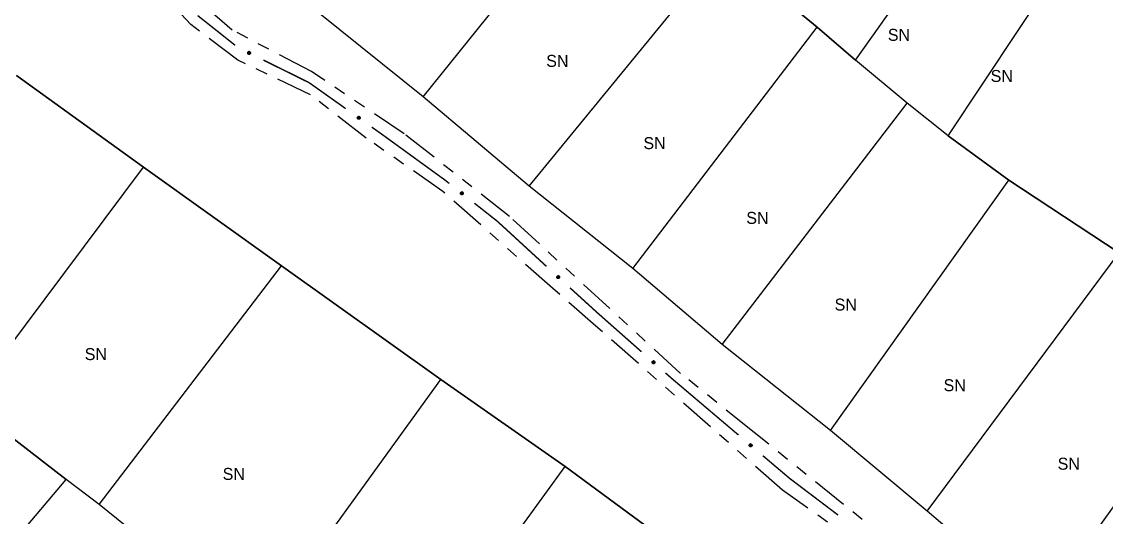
# Model space of a CAD drawing. Extents: x 207981 to 210201, y 4876477 to 4878908.
# Drawn here: x 209509.3 to 209645, y 4877501.6 to 4877563.7 of the extents above; entities that cross this region are included whole.
import ezdxf
from ezdxf.enums import TextEntityAlignment as Align

# ---------------------------------------------------------------- set-up
doc = ezdxf.new("R2010")
doc.units = 0
doc.header["$LTSCALE"] = 1.5
doc.header["$MEASUREMENT"] = 0
doc.linetypes.add('TRACO_25', pattern=[8, 3, -1, 1, -1, 1, -1])
for name, color, linetype in [('CD_MALHA_LOTES', 7, 'CONTINUOUS'), ('RU-QUADRA', 210, 'CONTINUOUS'), ('SV-EIXO-RUA-N-PAV', 6, 'CONTINUOUS'), ('SV-RUA-NAO-PAV', 7, 'CONTINUOUS'), ('Th_NmrPort', 1, 'CONTINUOUS')]:
    doc.layers.add(name, color=color, linetype=linetype)

msp = doc.modelspace()

# ---------------------------------------------------------------- linework, layer by layer
at = {"layer": 'CD_MALHA_LOTES', "linetype": 'Continuous', "flags": 128}
for points in [[(209559.49694, 4877554.305177), (209583.409555, 4877584.023168)], [(209613.611328, 4877558.866543), (209627.710095, 4877578.770686)], [(209572.766368, 4877543.109097), (209597.093654, 4877572.827088)], [(209625.222078, 4877549.398253), (209638.353283, 4877569.233285)], [(209608.842627, 4877563.01324), (209601.931466, 4877568.680392)], [(209559.49694, 4877554.305177), (209546.573069, 4877564.671918)], [(209585.75935, 4877532.811468), (209608.842627, 4877563.01324)], [(209613.611328, 4877558.866543), (209608.842627, 4877563.01324)], [(209620.107819, 4877553.475838), (209613.611328, 4877558.866543)], [(209508.618672, 4877556.965503), (209524.491978, 4877545.498095)], [(209572.766368, 4877543.109097), (209559.49694, 4877554.305177)], [(209596.95543, 4877523.274066), (209620.107819, 4877553.475838)], [(209625.222078, 4877549.398253), (209620.107819, 4877553.475838)], [(209632.824354, 4877543.869325), (209625.222078, 4877549.398253)], [(209502.281421, 4877515.803546), (209524.491978, 4877545.498095)], [(209524.491978, 4877545.498095), (209541.753444, 4877533.125366)], [(209610.501305, 4877512.492655), (209632.824354, 4877543.869325)], [(209646.646676, 4877534.746593), (209632.824354, 4877543.869325)], [(209585.75935, 4877532.811468), (209572.766368, 4877543.109097)], [(209622.595837, 4877502.402361), (209646.646676, 4877534.746593)], [(209518.939339, 4877503.249752), (209541.753444, 4877533.125366)], [(209541.753444, 4877533.125366), (209561.730875, 4877518.881639)], [(209596.95543, 4877523.274066), (209585.75935, 4877532.811468)], [(209610.501305, 4877512.492655), (209596.95543, 4877523.274066)], [(209636.832828, 4877490.307829), (209661.160113, 4877524.103405)], [(209539.218543, 4877487.738575), (209561.730875, 4877518.881639)], [(209561.730875, 4877518.881639), (209577.302407, 4877508.01778)], [(209514.835214, 4877506.388201), (209507.230512, 4877512.242614)], [(209622.595837, 4877502.402361), (209610.501305, 4877512.492655)], [(209554.367592, 4877476.452232), (209577.302407, 4877508.01778)], [(209577.302407, 4877508.01778), (209594.382808, 4877495.403632)], [(209494.193881, 4877482.004871), (209514.835214, 4877506.388201)], [(209518.939339, 4877503.249752), (209514.835214, 4877506.388201)], [(209522.198497, 4877500.594142), (209518.939339, 4877503.249752)], [(209636.832828, 4877490.307829), (209622.595837, 4877502.402361)]]:
    msp.add_lwpolyline(points, dxfattribs=at)
at = {"layer": 'RU-QUADRA', "linetype": 'Continuous'}
for points in [[(209636.832828, 4877490.307829), (209622.595837, 4877502.402361), (209610.501305, 4877512.492655), (209596.95543, 4877523.274066), (209585.75935, 4877532.811468), (209572.766368, 4877543.109097), (209559.49694, 4877554.305177), (209546.573069, 4877564.671918), (209533.027194, 4877576.35178), (209505.244328, 4877599.849726), (209517.407971, 4877611.460476), (209530.953846, 4877624.384347)], [(209601.931466, 4877568.680392), (209608.842627, 4877563.01324)], [(209608.842627, 4877563.01324), (209613.611328, 4877558.866543)], [(209620.107819, 4877553.475838), (209613.611328, 4877558.866543)], [(209625.222078, 4877549.398253), (209620.107819, 4877553.475838)], [(209625.222078, 4877549.398253), (209632.824354, 4877543.869325)], [(209632.824354, 4877543.869325), (209646.646676, 4877534.746593)], [(209507.230512, 4877512.242614), (209514.835214, 4877506.388201)], [(209518.939339, 4877503.249752), (209514.835214, 4877506.388201)], [(209522.198497, 4877500.594142), (209518.939339, 4877503.249752)]]:
    msp.add_lwpolyline(points, dxfattribs=at)
at = {"layer": 'RU-QUADRA', "linetype": 'Continuous', "flags": 128}
msp.add_lwpolyline([(209594.382808, 4877495.403632), (209577.302407, 4877508.01778), (209561.730875, 4877518.881639), (209541.753444, 4877533.125366), (209524.491978, 4877545.498095), (209508.618672, 4877556.965503)], dxfattribs=at)
at = {"layer": 'SV-EIXO-RUA-N-PAV', "const_width": 0.18}
for points in [[(209535.969528, 4877560.743624), (209531.270169, 4877564.474043)], [(209545.208843, 4877556.07546), (209539.505559, 4877558.892744)], [(209545.729902, 4877555.705871), (209545.208843, 4877556.07546)], [(209549.80816, 4877552.813154), (209545.729902, 4877555.705871)], [(209554.422149, 4877549.54044), (209553.070766, 4877550.498979)], [(209554.69986, 4877549.338814), (209554.422149, 4877549.54044)], [(209562.242746, 4877543.862472), (209554.69986, 4877549.338814)], [(209562.776166, 4877543.442732), (209562.242746, 4877543.862472)], [(209568.777766, 4877538.720162), (209565.919651, 4877540.96917)], [(209569.045174, 4877538.474494), (209568.777766, 4877538.720162)], [(209574.936439, 4877533.062194), (209569.045174, 4877538.474494)], [(209581.365714, 4877527.203529), (209577.892096, 4877530.367002)], [(209581.591821, 4877527.003713), (209581.365714, 4877527.203529)], [(209586.837124, 4877522.368328), (209581.591821, 4877527.003713)], [(209590.57902, 4877519.061537), (209589.834441, 4877519.719537)], [(209590.583855, 4877519.057438), (209590.57902, 4877519.061537)], [(209598.974182, 4877511.9439), (209590.583855, 4877519.057438)], [(209605.363163, 4877506.527155), (209602.025209, 4877509.357159)], [(209605.860363, 4877506.150384), (209605.363163, 4877506.527155)], [(209611.439445, 4877501.922636), (209605.860363, 4877506.150384)]]:
    msp.add_lwpolyline(points, dxfattribs=at)
at = {"layer": 'SV-EIXO-RUA-N-PAV'}
for points in [[(209537.792472, 4877559.616189), (209537.746376, 4877559.599845), (209537.703416, 4877559.595223), (209537.666476, 4877559.601681), (209537.635321, 4877559.6159), (209537.605086, 4877559.634036), (209537.578638, 4877559.659047), (209537.555431, 4877559.693308), (209537.538711, 4877559.739434), (209537.536869, 4877559.783753), (209537.541263, 4877559.820307), (209537.554219, 4877559.853648), (209537.572329, 4877559.882724), (209537.599217, 4877559.909338), (209537.634167, 4877559.932516), (209537.680955, 4877559.948207), (209537.723103, 4877559.952449), (209537.758669, 4877559.945264), (209537.792105, 4877559.932027), (209537.82275, 4877559.913141), (209537.848571, 4877559.888441), (209537.871844, 4877559.85321), (209537.886719, 4877559.806825), (209537.89143, 4877559.764836), (209537.884747, 4877559.729178), (209537.870973, 4877559.696554), (209537.853152, 4877559.666008), (209537.829117, 4877559.638374), (209537.792472, 4877559.616189)], [(209551.492969, 4877551.483154), (209551.444874, 4877551.474271), (209551.401723, 4877551.476472), (209551.36626, 4877551.488667), (209551.337733, 4877551.507614), (209551.310732, 4877551.530285), (209551.288551, 4877551.559148), (209551.27103, 4877551.596636), (209551.261781, 4877551.644819), (209551.266941, 4877551.688876), (209551.277036, 4877551.724282), (209551.29508, 4877551.755166), (209551.317543, 4877551.781028), (209551.348287, 4877551.803076), (209551.38645, 4877551.820462), (209551.435126, 4877551.828589), (209551.477416, 4877551.826142), (209551.511407, 4877551.813446), (209551.542341, 4877551.795109), (209551.56963, 4877551.771633), (209551.591239, 4877551.743175), (209551.608674, 4877551.704718), (209551.61606, 4877551.65657), (209551.6141, 4877551.614363), (209551.601885, 4877551.580202), (209551.583146, 4877551.550154), (209551.560737, 4877551.522795), (209551.532651, 4877551.499291), (209551.492969, 4877551.483154)], [(209564.39275, 4877542.030591), (209564.344273, 4877542.024112), (209564.301284, 4877542.028456), (209564.266472, 4877542.042399), (209564.238922, 4877542.062741), (209564.213082, 4877542.086727), (209564.192364, 4877542.116657), (209564.176728, 4877542.15497), (209564.169887, 4877542.203554), (209564.177232, 4877542.247299), (209564.189075, 4877542.28216), (209564.208633, 4877542.312109), (209564.232355, 4877542.336821), (209564.264156, 4877542.357313), (209564.303137, 4877542.372779), (209564.352157, 4877542.378476), (209564.394273, 4877542.373928), (209564.42759, 4877542.359558), (209564.457574, 4877542.339705), (209564.483662, 4877542.314902), (209564.503829, 4877542.285404), (209564.519331, 4877542.246128), (209564.524312, 4877542.197671), (209564.520256, 4877542.155614), (209564.506357, 4877542.122103), (209564.486147, 4877542.093024), (209564.462405, 4877542.066814), (209564.433185, 4877542.044735), (209564.39275, 4877542.030591)], [(209576.445519, 4877531.53553), (209576.396702, 4877531.532555), (209576.354137, 4877531.539981), (209576.320418, 4877531.556393), (209576.294403, 4877531.578664), (209576.270355, 4877531.604447), (209576.251845, 4877531.63579), (209576.239006, 4877531.675129), (209576.235678, 4877531.724079), (209576.246151, 4877531.767183), (209576.260472, 4877531.801101), (209576.282134, 4877531.829565), (209576.307572, 4877531.852507), (209576.340766, 4877531.870657), (209576.380759, 4877531.883279), (209576.430061, 4877531.885434), (209576.47174, 4877531.877868), (209576.503938, 4877531.861137), (209576.532415, 4877531.839179), (209576.556651, 4877531.812563), (209576.574644, 4877531.78169), (209576.587279, 4877531.741401), (209576.588761, 4877531.692712), (209576.58169, 4877531.651055), (209576.565416, 4877531.618631), (209576.543166, 4877531.591082), (209576.5176, 4877531.566647), (209576.486867, 4877531.546728), (209576.445519, 4877531.53553)], [(209588.370552, 4877520.866301), (209588.321784, 4877520.862597), (209588.279112, 4877520.869385), (209588.245152, 4877520.885291), (209588.218807, 4877520.907171), (209588.194376, 4877520.932591), (209588.175399, 4877520.963654), (209588.161974, 4877521.002796), (209588.157914, 4877521.051691), (209588.167741, 4877521.094947), (209588.181553, 4877521.129075), (209588.202787, 4877521.15786), (209588.227879, 4877521.181179), (209588.260798, 4877521.199825), (209588.300597, 4877521.213043), (209588.349862, 4877521.215935), (209588.39165, 4877521.208993), (209588.424094, 4877521.192746), (209588.452897, 4877521.171216), (209588.477528, 4877521.144965), (209588.49598, 4877521.114365), (209588.509217, 4877521.074269), (209588.511427, 4877521.025607), (209588.504979, 4877520.98385), (209588.489192, 4877520.951186), (209588.467357, 4877520.923307), (209588.442158, 4877520.898493), (209588.411727, 4877520.878117), (209588.370552, 4877520.866301)], [(209600.538101, 4877510.473649), (209600.48942, 4877510.468944), (209600.446618, 4877510.474856), (209600.412339, 4877510.490061), (209600.385551, 4877510.511396), (209600.360603, 4877510.53631), (209600.340993, 4877510.566977), (209600.326767, 4877510.605836), (209600.321705, 4877510.654637), (209600.330643, 4877510.698085), (209600.343752, 4877510.73249), (209600.364391, 4877510.761704), (209600.388999, 4877510.785533), (209600.421528, 4877510.80485), (209600.461048, 4877510.818882), (209600.510243, 4877510.822784), (209600.552165, 4877510.816701), (209600.584935, 4877510.801123), (209600.614174, 4877510.780188), (209600.639338, 4877510.754448), (209600.658414, 4877510.724234), (209600.672471, 4877510.684418), (209600.675679, 4877510.635811), (209600.670089, 4877510.59393), (209600.654975, 4877510.56095), (209600.633717, 4877510.532628), (209600.609033, 4877510.507303), (209600.579026, 4877510.486306), (209600.538101, 4877510.473649)]]:
    msp.add_lwpolyline(points, close=True, dxfattribs=at)
for points in [[(209537.853152, 4877559.666008), (209537.536869, 4877559.783753)], [(209537.829117, 4877559.638374), (209537.538711, 4877559.739434)], [(209537.870973, 4877559.696554), (209537.541263, 4877559.820307)], [(209537.836956, 4877559.654413), (209537.541704, 4877559.759168)], [(209537.858182, 4877559.681976), (209537.542736, 4877559.798228)], [(209537.875722, 4877559.714403), (209537.550474, 4877559.838542)], [(209537.810837, 4877559.629267), (209537.551064, 4877559.716496)], [(209537.884747, 4877559.729178), (209537.554219, 4877559.853648)], [(209537.792472, 4877559.616189), (209537.555431, 4877559.693308)], [(209537.885317, 4877559.749233), (209537.566202, 4877559.867299)], [(209537.89143, 4877559.764836), (209537.572329, 4877559.882724)], [(209537.767001, 4877559.608307), (209537.573852, 4877559.673279)], [(209537.746376, 4877559.599845), (209537.578638, 4877559.659047)], [(209537.887573, 4877559.787689), (209537.590478, 4877559.894877)], [(209537.886719, 4877559.806825), (209537.599217, 4877559.909338)], [(209537.721898, 4877559.597104), (209537.600236, 4877559.643505)], [(209537.703416, 4877559.595223), (209537.605086, 4877559.634036)], [(209537.875162, 4877559.830346), (209537.619648, 4877559.920038)], [(209537.871844, 4877559.85321), (209537.634167, 4877559.932516)], [(209537.854217, 4877559.871131), (209537.664722, 4877559.937342)], [(209537.848571, 4877559.888441), (209537.680955, 4877559.948207)], [(209537.831488, 4877559.902144), (209537.707998, 4877559.947925)], [(209537.82275, 4877559.913141), (209537.723103, 4877559.952449)], [(209551.532651, 4877551.499291), (209551.261781, 4877551.644819)], [(209551.560737, 4877551.522795), (209551.266941, 4877551.688876)], [(209551.542917, 4877551.513895), (209551.267844, 4877551.663836)], [(209551.513165, 4877551.493176), (209551.270368, 4877551.620223)], [(209551.492969, 4877551.483154), (209551.27103, 4877551.596636)], [(209551.568218, 4877551.537772), (209551.275014, 4877551.702247)], [(209551.583146, 4877551.550154), (209551.277036, 4877551.724282)], [(209551.466575, 4877551.47938), (209551.286066, 4877551.573957)], [(209551.444874, 4877551.474271), (209551.288551, 4877551.559148)], [(209551.590646, 4877551.567033), (209551.289004, 4877551.740838)], [(209551.601885, 4877551.580202), (209551.29508, 4877551.755166)], [(209551.42027, 4877551.47542), (209551.307433, 4877551.540399)], [(209551.605606, 4877551.599918), (209551.309063, 4877551.76676)], [(209551.401723, 4877551.476472), (209551.310732, 4877551.530285)], [(209551.6141, 4877551.614363), (209551.317543, 4877551.781028)], [(209551.613889, 4877551.637539), (209551.33738, 4877551.790172)], [(209551.61606, 4877551.65657), (209551.348287, 4877551.803076)], [(209551.60835, 4877551.681618), (209551.370148, 4877551.810425)], [(209551.608674, 4877551.704718), (209551.38645, 4877551.820462)], [(209551.594088, 4877551.725192), (209551.417384, 4877551.820416)], [(209551.591239, 4877551.743175), (209551.435126, 4877551.828589)], [(209551.576527, 4877551.759397), (209551.461787, 4877551.824053)], [(209551.56963, 4877551.771633), (209551.477416, 4877551.826142)], [(209564.433185, 4877542.044735), (209564.169887, 4877542.203554)], [(209564.39275, 4877542.030591), (209564.176728, 4877542.15497)], [(209564.444165, 4877542.058811), (209564.176889, 4877542.222246)], [(209564.462405, 4877542.066814), (209564.177232, 4877542.247299)], [(209564.413419, 4877542.039596), (209564.177241, 4877542.178561)], [(209564.470622, 4877542.0814), (209564.18596, 4877542.260252)], [(209564.486147, 4877542.093024), (209564.189075, 4877542.28216)], [(209564.366201, 4877542.028135), (209564.190619, 4877542.131572)], [(209564.344273, 4877542.024112), (209564.192364, 4877542.116657)], [(209564.494477, 4877542.109509), (209564.201852, 4877542.2981)], [(209564.506357, 4877542.122103), (209564.208633, 4877542.312109)], [(209564.319756, 4877542.026482), (209564.21029, 4877542.096993)], [(209564.301284, 4877542.028456), (209564.213082, 4877542.086727)], [(209564.511055, 4877542.141609), (209564.223176, 4877542.322993)], [(209564.520256, 4877542.155614), (209564.232355, 4877542.336821)], [(209564.521198, 4877542.178772), (209564.252621, 4877542.344967)], [(209564.524312, 4877542.197671), (209564.264156, 4877542.357313)], [(209564.517858, 4877542.223072), (209564.286356, 4877542.363566)], [(209564.519331, 4877542.246128), (209564.303137, 4877542.372779)], [(209564.505781, 4877542.267301), (209564.334031, 4877542.371195)], [(209564.503829, 4877542.285404), (209564.352157, 4877542.378476)], [(209564.489942, 4877542.302337), (209564.378559, 4877542.372619)], [(209564.483662, 4877542.314902), (209564.394273, 4877542.373928)], [(209576.486867, 4877531.546728), (209576.235678, 4877531.724079)], [(209576.445519, 4877531.53553), (209576.239006, 4877531.675129)], [(209576.466782, 4877531.543025), (209576.241215, 4877531.698622)], [(209576.498831, 4877531.559977), (209576.244007, 4877531.742219)], [(209576.5176, 4877531.566647), (209576.246151, 4877531.767183)], [(209576.418862, 4877531.53499), (209576.251177, 4877531.650792)], [(209576.396702, 4877531.532555), (209576.251845, 4877531.63579)], [(209576.526845, 4877531.580605), (209576.255789, 4877531.779474)], [(209576.543166, 4877531.591082), (209576.260472, 4877531.801101)], [(209576.372419, 4877531.536684), (209576.268309, 4877531.614887)], [(209576.354137, 4877531.539981), (209576.270355, 4877531.604447)], [(209576.552661, 4877531.606925), (209576.274363, 4877531.816081)], [(209576.565416, 4877531.618631), (209576.282134, 4877531.829565)], [(209576.571505, 4877531.637749), (209576.297422, 4877531.839374)], [(209576.58169, 4877531.651055), (209576.307572, 4877531.852507)], [(209576.584295, 4877531.674085), (209576.328372, 4877531.859173)], [(209576.588761, 4877531.692712), (209576.340766, 4877531.870657)], [(209576.584151, 4877531.718511), (209576.363357, 4877531.875297)], [(209576.587279, 4877531.741401), (209576.380759, 4877531.883279)], [(209576.575288, 4877531.763495), (209576.411458, 4877531.879476)], [(209576.574644, 4877531.78169), (209576.430061, 4877531.885434)], [(209576.562011, 4877531.799579), (209576.455973, 4877531.877693)], [(209576.556651, 4877531.812563), (209576.47174, 4877531.877868)], [(209588.411727, 4877520.878117), (209588.157914, 4877521.051691)], [(209588.370552, 4877520.866301), (209588.161974, 4877521.002796)], [(209588.3917, 4877520.874113), (209588.163831, 4877521.02632)], [(209588.423492, 4877520.891543), (209588.165971, 4877521.069953)], [(209588.442158, 4877520.898493), (209588.167741, 4877521.094947)], [(209588.343905, 4877520.865363), (209588.174507, 4877520.978644)], [(209588.321784, 4877520.862597), (209588.175399, 4877520.963654)], [(209588.451194, 4877520.912587), (209588.177194, 4877521.107381)], [(209588.467357, 4877520.923307), (209588.181553, 4877521.129075)], [(209588.297442, 4877520.866361), (209588.192175, 4877520.943)], [(209588.279112, 4877520.869385), (209588.194376, 4877520.932591)], [(209588.476613, 4877520.93929), (209588.195218, 4877521.144261)], [(209588.489192, 4877520.951186), (209588.202787, 4877521.15786)], [(209588.494994, 4877520.970392), (209588.217927, 4877521.167897)], [(209588.504979, 4877520.98385), (209588.227879, 4877521.181179)], [(209588.50724, 4877521.006916), (209588.248577, 4877521.188156)], [(209588.511427, 4877521.025607), (209588.260798, 4877521.199825)], [(209588.506432, 4877521.051335), (209588.283318, 4877521.204801)], [(209588.509217, 4877521.074269), (209588.300597, 4877521.213043)], [(209588.496896, 4877521.096181), (209588.33135, 4877521.209699)], [(209588.49598, 4877521.114365), (209588.349862, 4877521.215935)], [(209588.483081, 4877521.132063), (209588.375887, 4877521.208582)], [(209588.477528, 4877521.144965), (209588.39165, 4877521.208993)], [(209600.633717, 4877510.532628), (209600.343752, 4877510.73249)], [(209600.642643, 4877510.548798), (209600.357102, 4877510.747953)], [(209600.654975, 4877510.56095), (209600.364391, 4877510.761704)], [(209600.660382, 4877510.580271), (209600.379321, 4877510.77205)], [(209600.670089, 4877510.59393), (209600.388999, 4877510.785533)], [(209600.671876, 4877510.617038), (209600.40955, 4877510.792933)], [(209600.675679, 4877510.635811), (209600.421528, 4877510.80485)], [(209600.670157, 4877510.661431), (209600.443941, 4877510.810288)], [(209600.672471, 4877510.684418), (209600.461048, 4877510.818882)], [(209600.659703, 4877510.706072), (209600.491863, 4877510.81617)], [(209600.658414, 4877510.724234), (209600.510243, 4877510.822784)], [(209600.645155, 4877510.741663), (209600.536414, 4877510.815967)], [(209600.639338, 4877510.754448), (209600.552165, 4877510.816701)], [(209600.579026, 4877510.486306), (209600.321705, 4877510.654637)], [(209600.538101, 4877510.473649), (209600.326767, 4877510.605836)], [(209600.559085, 4877510.481893), (209600.328141, 4877510.629392)], [(209600.590513, 4877510.499971), (209600.329386, 4877510.67306)], [(209600.609033, 4877510.507303), (209600.330643, 4877510.698085)], [(209600.51148, 4877510.472164), (209600.339794, 4877510.581945)], [(209600.617777, 4877510.521579), (209600.339839, 4877510.71071)], [(209600.48942, 4877510.468944), (209600.340993, 4877510.566977)], [(209600.465006, 4877510.472209), (209600.358188, 4877510.546671)], [(209600.446618, 4877510.474856), (209600.360603, 4877510.53631)]]:
    msp.add_lwpolyline(points, dxfattribs=at)
at = {"layer": 'SV-RUA-NAO-PAV', "linetype": 'TRACO_25'}
for points in [[(209621.467665, 4877495.739277, 12.62653), (209600.926322, 4877512.255145, 12.62653), (209591.727805, 4877519.651033, 12.377013), (209570.32326, 4877539.302647, 11.778172), (209557.145099, 4877549.659235, 11.403895), (209545.521438, 4877557.467967, 11.17933), (209535.577929, 4877562.655605, 10.755151), (209529.372745, 4877568.037882, 10.30602), (209516.185987, 4877582.879724, 10.056502), (209502.0489, 4877599.597091, 9.557467)], [(209636.937089, 4877481.797144, 12.876047), (209604.487417, 4877505.053222, 12.726337), (209581.126466, 4877525.560665, 11.952833), (209575.702488, 4877530.322112, 11.952833), (209561.977626, 4877542.441325, 11.603509), (209552.38898, 4877549.103447, 11.453799), (209545.384896, 4877554.550837, 11.254185), (209536.300551, 4877558.876693, 10.90486), (209530.431542, 4877563.341039, 10.705247), (209518.566098, 4877576.305013, 10.355923), (209499.676356, 4877598.179826, 9.457661)]]:
    msp.add_polyline3d(points, dxfattribs=at)

# ---------------------------------------------------------------- texts
at = {"layer": 'Th_NmrPort', "color": 1}
for p in [(209617.670989, 4877562.049704), (209574.90951, 4877558.793003), (209630.544846, 4877556.900161), (209587.081156, 4877548.493917), (209599.955013, 4877539.131113), (209611.012162, 4877528.276511), (209517.140015, 4877522.077323), (209624.649411, 4877518.181837), (209638.927688, 4877508.350891), (209534.408865, 4877507.0707)]:
    msp.add_text('SN', height=1.5, dxfattribs=at).set_placement(p, align=Align.MIDDLE_LEFT)

doc.saveas('drawing.dxf')
